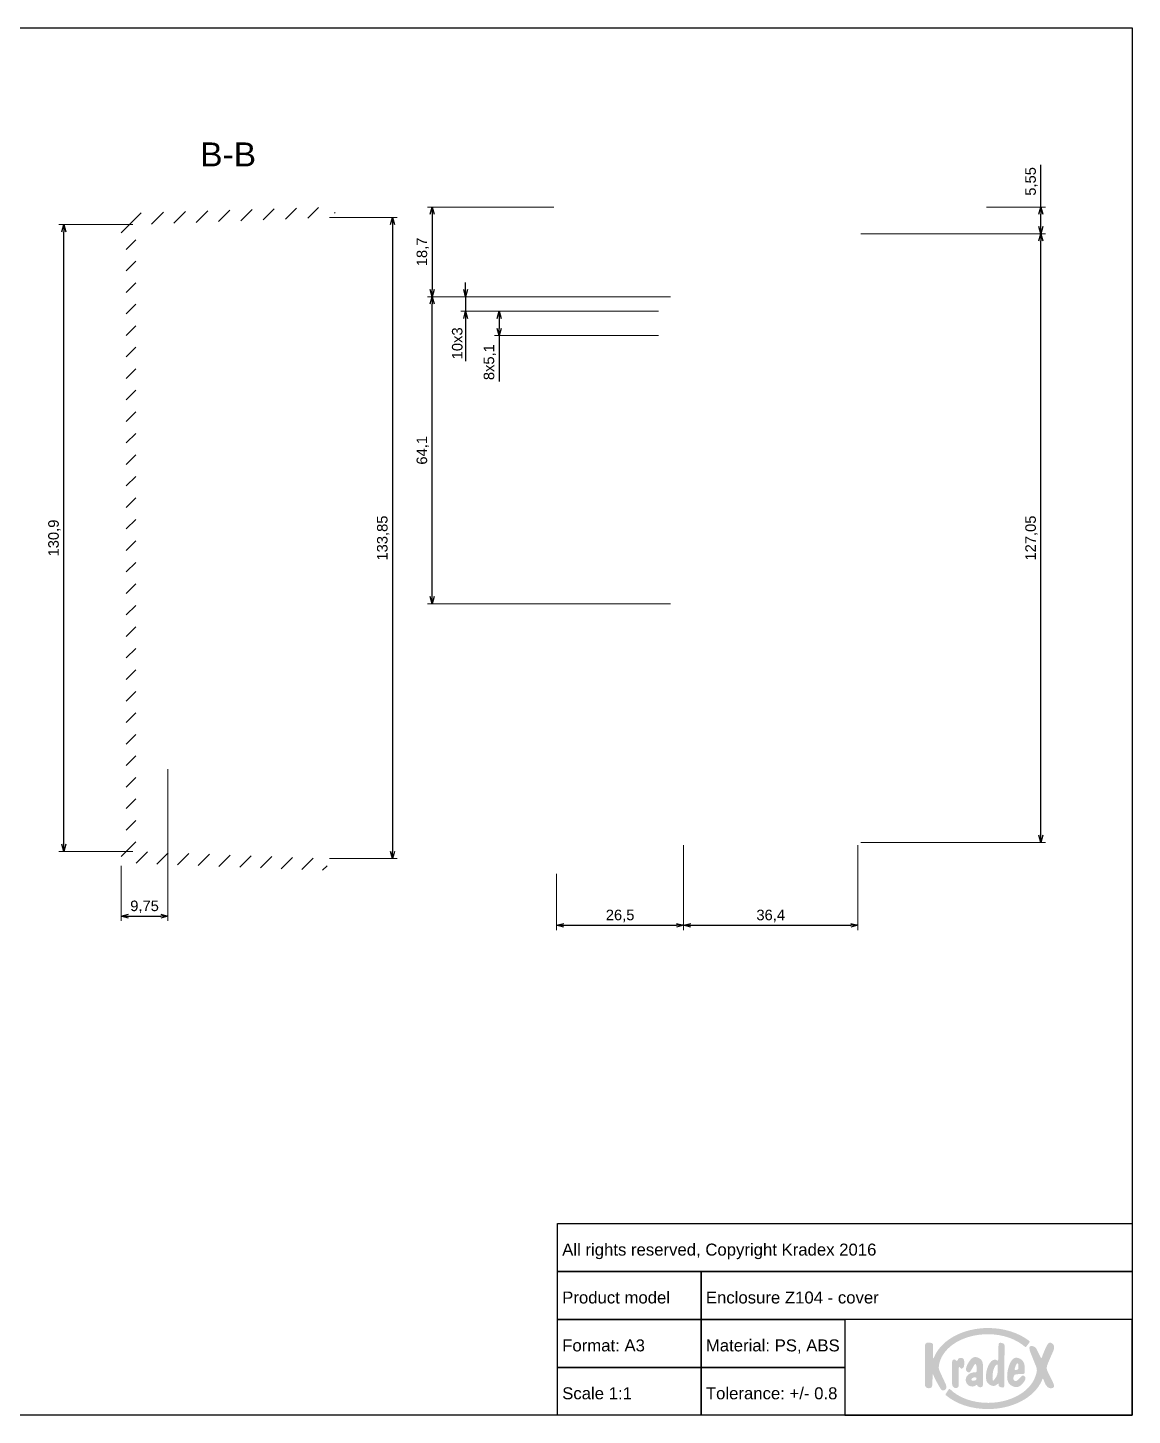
# Paper-space layout 'Cover' of a CAD drawing. Header units: millimetres. Extents: x 0 to 414, y 0 to 290.
# Drawn here: x 182.9 to 413.5, y 0.5 to 290.1 of the extents above; entities that cross this region are included whole.
import ezdxf

# ---------------------------------------------------------------- set-up
doc = ezdxf.new("R2010")
doc.units = ezdxf.units.MM
doc.layers.add('MD_Annotation', color=7, linetype='Continuous', lineweight=25)
doc.layers.add('MD_Hatching', color=7, linetype='Continuous', lineweight=25)
doc.layers.add('Tabelka', color=7, linetype='Continuous')
doc.styles.get("Standard").update_dxf_attribs({"font": 'arial.ttf'})
doc.dimstyles.new('ISO-25', dxfattribs={"dimtxt": 2.2, "dimasz": 1.5, "dimexe": 1, "dimexo": 0.625, "dimtad": 1, "dimrnd": 0.05, "dimtxsty": 'Standard', "dimblk": 'OPEN30', "dimcen": 2.5, "dimadec": 0, "dimazin": 0, "dimtfac": 1, "dimtmove": 0, "dimatfit": 3, "dimfxl": 1, "dimlwe": 18, "dimarcsym": 0})

# ---------------------------------------------------------------- blocks, each defined once
blk = doc.blocks.new('_Open30')
at = {"color": 0, "linetype": 'ByBlock', "lineweight": -2}
for p, q in [((-1, 0.27), (0, 0)), ((0, 0), (-1, -0.27)), ((0, 0), (-1, 0))]:
    blk.add_line(p, q, dxfattribs=at)
blk = doc.blocks.new('*D174')
at = {"layer": 'Defpoints', "color": 0, "ltscale": 0.2, "transparency": 16777216}
for p in [(190.42, 249.05), (205.47, 249.05), (205.47, 118.17)]:
    blk.add_point(p, dxfattribs=at)
at = {"layer": 'MD_Annotation', "color": 0, "lineweight": 18, "ltscale": 0.2, "transparency": 16777216}
for p, q in [((204.85, 249.05), (189.42, 249.05)), ((204.85, 118.17), (189.42, 118.17))]:
    blk.add_line(p, q, dxfattribs=at)
at = {"layer": 'MD_Annotation', "color": 0, "lineweight": -2, "ltscale": 0.2, "transparency": 16777216}
blk.add_line((190.42, 119.67), (190.42, 247.55), dxfattribs=at)
at = {"layer": 'MD_Annotation', "color": 0, "lineweight": -2, "ltscale": 0.2, "transparency": 16777216, "xscale": 1.5, "yscale": 1.5, "zscale": 1.5}
for p, rotation in [((190.42, 249.05), 90), ((190.42, 118.17), 270)]:
    blk.add_blockref('_Open30', p, dxfattribs=dict(at, rotation=rotation))
at = {"layer": 'MD_Annotation', "color": 0, "ltscale": 0.2, "transparency": 16777216, "insert": (188.48, 183.61), "char_height": 2.2, "attachment_point": 5, "rotation": 90}
blk.add_mtext('130,9', dxfattribs=at)
blk = doc.blocks.new('*D175')
at = {"layer": 'Defpoints', "color": 0, "ltscale": 0.2, "transparency": 16777216}
for p in [(245.27, 250.54), (245.27, 116.68), (259.07, 116.68)]:
    blk.add_point(p, dxfattribs=at)
at = {"layer": 'MD_Annotation', "color": 0, "lineweight": 18, "ltscale": 0.2, "transparency": 16777216}
for p, q in [((245.9, 250.54), (260.07, 250.54)), ((245.9, 116.68), (260.07, 116.68))]:
    blk.add_line(p, q, dxfattribs=at)
at = {"layer": 'MD_Annotation', "color": 0, "lineweight": -2, "ltscale": 0.2, "transparency": 16777216}
blk.add_line((259.07, 249.04), (259.07, 118.18), dxfattribs=at)
at = {"layer": 'MD_Annotation', "color": 0, "lineweight": -2, "ltscale": 0.2, "transparency": 16777216, "xscale": 1.5, "yscale": 1.5, "zscale": 1.5}
for p, rotation in [((259.07, 250.54), 90), ((259.07, 116.68), 270)]:
    blk.add_blockref('_Open30', p, dxfattribs=dict(at, rotation=rotation))
at = {"layer": 'MD_Annotation', "color": 0, "ltscale": 0.2, "transparency": 16777216, "insert": (257.13, 183.61), "char_height": 2.2, "attachment_point": 5, "rotation": 90}
blk.add_mtext('133,85', dxfattribs=at)
blk = doc.blocks.new('*D176')
at = {"layer": 'Defpoints', "color": 0, "ltscale": 0.2, "transparency": 16777216}
for p in [(212.16, 135.98), (202.42, 115.83), (212.16, 104.67)]:
    blk.add_point(p, dxfattribs=at)
at = {"layer": 'MD_Annotation', "color": 0, "lineweight": 18, "ltscale": 0.2, "transparency": 16777216}
for p, q in [((212.16, 135.36), (212.16, 103.67)), ((202.42, 115.21), (202.42, 103.67))]:
    blk.add_line(p, q, dxfattribs=at)
at = {"layer": 'MD_Annotation', "color": 0, "lineweight": -2, "ltscale": 0.2, "transparency": 16777216}
blk.add_line((203.92, 104.67), (210.66, 104.67), dxfattribs=at)
at = {"layer": 'MD_Annotation', "color": 0, "lineweight": -2, "ltscale": 0.2, "transparency": 16777216, "xscale": 1.5, "yscale": 1.5, "zscale": 1.5, "rotation": 180}
blk.add_blockref('_Open30', (202.42, 104.67), dxfattribs=at)
at = {"layer": 'MD_Annotation', "color": 0, "lineweight": -2, "ltscale": 0.2, "transparency": 16777216, "xscale": 1.5, "yscale": 1.5, "zscale": 1.5}
blk.add_blockref('_Open30', (212.16, 104.67), dxfattribs=at)
at = {"layer": 'MD_Annotation', "color": 0, "ltscale": 0.2, "transparency": 16777216, "insert": (207.29, 106.62), "char_height": 2.2, "attachment_point": 5}
blk.add_mtext('9,75', dxfattribs=at)
blk = doc.blocks.new('*D181')
at = {"layer": 'Defpoints', "color": 0, "ltscale": 0.2, "transparency": 16777216}
for p in [(267.34, 233.98), (317.74, 233.98), (317.74, 169.88)]:
    blk.add_point(p, dxfattribs=at)
at = {"layer": 'MD_Annotation', "color": 0, "lineweight": 18, "ltscale": 0.2, "transparency": 16777216}
for p, q in [((317.12, 233.98), (266.34, 233.98)), ((317.12, 169.88), (266.34, 169.88))]:
    blk.add_line(p, q, dxfattribs=at)
at = {"layer": 'MD_Annotation', "color": 0, "lineweight": -2, "ltscale": 0.2, "transparency": 16777216}
blk.add_line((267.34, 171.38), (267.34, 232.48), dxfattribs=at)
at = {"layer": 'MD_Annotation', "color": 0, "lineweight": -2, "ltscale": 0.2, "transparency": 16777216, "xscale": 1.5, "yscale": 1.5, "zscale": 1.5}
for p, rotation in [((267.34, 233.98), 90), ((267.34, 169.88), 270)]:
    blk.add_blockref('_Open30', p, dxfattribs=dict(at, rotation=rotation))
at = {"layer": 'MD_Annotation', "color": 0, "ltscale": 0.2, "transparency": 16777216, "insert": (265.4, 201.93), "char_height": 2.2, "attachment_point": 5, "rotation": 90}
blk.add_mtext('64,1', dxfattribs=at)
blk = doc.blocks.new('*D182')
at = {"layer": 'Defpoints', "color": 0, "ltscale": 0.2, "transparency": 16777216}
for p in [(319.84, 120.08), (356.24, 120.08), (356.24, 102.77)]:
    blk.add_point(p, dxfattribs=at)
at = {"layer": 'MD_Annotation', "color": 0, "lineweight": 18, "ltscale": 0.2, "transparency": 16777216}
for p, q in [((319.84, 119.46), (319.84, 101.77)), ((356.24, 119.46), (356.24, 101.77))]:
    blk.add_line(p, q, dxfattribs=at)
at = {"layer": 'MD_Annotation', "color": 0, "lineweight": -2, "ltscale": 0.2, "transparency": 16777216}
blk.add_line((321.34, 102.77), (354.74, 102.77), dxfattribs=at)
at = {"layer": 'MD_Annotation', "color": 0, "lineweight": -2, "ltscale": 0.2, "transparency": 16777216, "xscale": 1.5, "yscale": 1.5, "zscale": 1.5, "rotation": 180}
blk.add_blockref('_Open30', (319.84, 102.77), dxfattribs=at)
at = {"layer": 'MD_Annotation', "color": 0, "lineweight": -2, "ltscale": 0.2, "transparency": 16777216, "xscale": 1.5, "yscale": 1.5, "zscale": 1.5}
blk.add_blockref('_Open30', (356.24, 102.77), dxfattribs=at)
at = {"layer": 'MD_Annotation', "color": 0, "ltscale": 0.2, "transparency": 16777216, "insert": (338.04, 104.72), "char_height": 2.2, "attachment_point": 5}
blk.add_mtext('36,4', dxfattribs=at)
blk = doc.blocks.new('*D183')
at = {"layer": 'Defpoints', "color": 0, "ltscale": 0.2, "transparency": 16777216}
for p in [(356.24, 247.13), (394.44, 247.13), (356.24, 120.08)]:
    blk.add_point(p, dxfattribs=at)
at = {"layer": 'MD_Annotation', "color": 0, "lineweight": 18, "ltscale": 0.2, "transparency": 16777216}
for p, q in [((356.87, 247.13), (395.44, 247.13)), ((356.87, 120.08), (395.44, 120.08))]:
    blk.add_line(p, q, dxfattribs=at)
at = {"layer": 'MD_Annotation', "color": 0, "lineweight": -2, "ltscale": 0.2, "transparency": 16777216}
blk.add_line((394.44, 121.58), (394.44, 245.63), dxfattribs=at)
at = {"layer": 'MD_Annotation', "color": 0, "lineweight": -2, "ltscale": 0.2, "transparency": 16777216, "xscale": 1.5, "yscale": 1.5, "zscale": 1.5}
for p, rotation in [((394.44, 247.13), 90), ((394.44, 120.08), 270)]:
    blk.add_blockref('_Open30', p, dxfattribs=dict(at, rotation=rotation))
at = {"layer": 'MD_Annotation', "color": 0, "ltscale": 0.2, "transparency": 16777216, "insert": (392.5, 183.61), "char_height": 2.2, "attachment_point": 5, "rotation": 90}
blk.add_mtext('127,05', dxfattribs=at)
blk = doc.blocks.new('*D191')
at = {"layer": 'Defpoints', "color": 0, "ltscale": 0.2, "transparency": 16777216}
for p in [(293.34, 252.71), (267.34, 233.98), (315.24, 233.98)]:
    blk.add_point(p, dxfattribs=at)
at = {"layer": 'MD_Annotation', "color": 0, "lineweight": 18, "ltscale": 0.2, "transparency": 16777216}
for p, q in [((292.72, 252.71), (266.34, 252.71)), ((314.62, 233.98), (266.34, 233.98))]:
    blk.add_line(p, q, dxfattribs=at)
at = {"layer": 'MD_Annotation', "color": 0, "lineweight": -2, "ltscale": 0.2, "transparency": 16777216}
blk.add_line((267.34, 251.21), (267.34, 235.48), dxfattribs=at)
at = {"layer": 'MD_Annotation', "color": 0, "lineweight": -2, "ltscale": 0.2, "transparency": 16777216, "xscale": 1.5, "yscale": 1.5, "zscale": 1.5}
for p, rotation in [((267.34, 252.71), 90), ((267.34, 233.98), 270)]:
    blk.add_blockref('_Open30', p, dxfattribs=dict(at, rotation=rotation))
at = {"layer": 'MD_Annotation', "color": 0, "ltscale": 0.2, "transparency": 16777216, "insert": (265.4, 243.35), "char_height": 2.2, "attachment_point": 5, "rotation": 90}
blk.add_mtext('18,7', dxfattribs=at)
blk = doc.blocks.new('*D192')
at = {"layer": 'Defpoints', "color": 0, "ltscale": 0.2, "transparency": 16777216}
for p in [(315.24, 233.98), (274.34, 230.98), (315.24, 230.98)]:
    blk.add_point(p, dxfattribs=at)
at = {"layer": 'MD_Annotation', "color": 0, "lineweight": -2, "ltscale": 0.2, "transparency": 16777216}
for p, q in [((274.34, 235.48), (274.34, 236.98)), ((274.34, 233.98), (274.34, 230.98)), ((274.34, 229.48), (274.34, 220.54))]:
    blk.add_line(p, q, dxfattribs=at)
at = {"layer": 'MD_Annotation', "color": 0, "lineweight": 18, "ltscale": 0.2, "transparency": 16777216}
for p, q in [((314.62, 233.98), (273.34, 233.98)), ((314.62, 230.98), (273.34, 230.98))]:
    blk.add_line(p, q, dxfattribs=at)
at = {"layer": 'MD_Annotation', "color": 0, "lineweight": -2, "ltscale": 0.2, "transparency": 16777216, "xscale": 1.5, "yscale": 1.5, "zscale": 1.5}
for p, rotation in [((274.34, 233.98), 270), ((274.34, 230.98), 90)]:
    blk.add_blockref('_Open30', p, dxfattribs=dict(at, rotation=rotation))
at = {"layer": 'MD_Annotation', "color": 0, "ltscale": 0.2, "transparency": 16777216, "insert": (272.59, 224.26), "char_height": 2.2, "attachment_point": 5, "rotation": 90}
blk.add_mtext('10x3', dxfattribs=at)
blk = doc.blocks.new('*D193')
at = {"layer": 'Defpoints', "color": 0, "ltscale": 0.2, "transparency": 16777216}
for p in [(315.24, 230.98), (281.34, 225.88), (315.24, 225.88)]:
    blk.add_point(p, dxfattribs=at)
at = {"layer": 'MD_Annotation', "color": 0, "lineweight": 18, "ltscale": 0.2, "transparency": 16777216}
for p, q in [((314.62, 230.98), (280.34, 230.98)), ((314.62, 225.88), (280.34, 225.88))]:
    blk.add_line(p, q, dxfattribs=at)
at = {"layer": 'MD_Annotation', "color": 0, "lineweight": -2, "ltscale": 0.2, "transparency": 16777216}
for p, q in [((281.34, 229.48), (281.34, 227.38)), ((281.34, 225.88), (281.34, 216.3))]:
    blk.add_line(p, q, dxfattribs=at)
at = {"layer": 'MD_Annotation', "color": 0, "lineweight": -2, "ltscale": 0.2, "transparency": 16777216, "xscale": 1.5, "yscale": 1.5, "zscale": 1.5}
for p, rotation in [((281.34, 230.98), 90), ((281.34, 225.88), 270)]:
    blk.add_blockref('_Open30', p, dxfattribs=dict(at, rotation=rotation))
at = {"layer": 'MD_Annotation', "color": 0, "ltscale": 0.2, "transparency": 16777216, "insert": (279.4, 220.34), "char_height": 2.2, "attachment_point": 5, "rotation": 90}
blk.add_mtext('8x5,1', dxfattribs=at)
blk = doc.blocks.new('*D194')
at = {"layer": 'Defpoints', "color": 0, "ltscale": 0.2, "transparency": 16777216}
for p in [(382.44, 252.71), (356.24, 247.13), (394.44, 247.13)]:
    blk.add_point(p, dxfattribs=at)
at = {"layer": 'MD_Annotation', "color": 0, "lineweight": -2, "ltscale": 0.2, "transparency": 16777216}
for p, q in [((394.44, 252.71), (394.44, 261.56)), ((394.44, 248.63), (394.44, 251.21))]:
    blk.add_line(p, q, dxfattribs=at)
at = {"layer": 'MD_Annotation', "color": 0, "lineweight": 18, "ltscale": 0.2, "transparency": 16777216}
for p, q in [((383.07, 252.71), (395.44, 252.71)), ((356.87, 247.13), (395.44, 247.13))]:
    blk.add_line(p, q, dxfattribs=at)
at = {"layer": 'MD_Annotation', "color": 0, "lineweight": -2, "ltscale": 0.2, "transparency": 16777216, "xscale": 1.5, "yscale": 1.5, "zscale": 1.5}
for p, rotation in [((394.44, 252.71), 90), ((394.44, 247.13), 270)]:
    blk.add_blockref('_Open30', p, dxfattribs=dict(at, rotation=rotation))
at = {"layer": 'MD_Annotation', "color": 0, "ltscale": 0.2, "transparency": 16777216, "insert": (392.5, 258.07), "char_height": 2.2, "attachment_point": 5, "rotation": 90}
blk.add_mtext('5,55', dxfattribs=at)
blk = doc.blocks.new('*D195')
at = {"layer": 'Defpoints', "color": 0, "ltscale": 0.2, "transparency": 16777216}
for p in [(319.84, 120.08), (293.34, 114.16), (319.84, 102.77)]:
    blk.add_point(p, dxfattribs=at)
at = {"layer": 'MD_Annotation', "color": 0, "lineweight": 18, "ltscale": 0.2, "transparency": 16777216}
for p, q in [((319.84, 119.46), (319.84, 101.77)), ((293.34, 113.53), (293.34, 101.77))]:
    blk.add_line(p, q, dxfattribs=at)
at = {"layer": 'MD_Annotation', "color": 0, "lineweight": -2, "ltscale": 0.2, "transparency": 16777216}
blk.add_line((294.84, 102.77), (318.34, 102.77), dxfattribs=at)
at = {"layer": 'MD_Annotation', "color": 0, "lineweight": -2, "ltscale": 0.2, "transparency": 16777216, "xscale": 1.5, "yscale": 1.5, "zscale": 1.5, "rotation": 180}
blk.add_blockref('_Open30', (293.34, 102.77), dxfattribs=at)
at = {"layer": 'MD_Annotation', "color": 0, "lineweight": -2, "ltscale": 0.2, "transparency": 16777216, "xscale": 1.5, "yscale": 1.5, "zscale": 1.5}
blk.add_blockref('_Open30', (319.84, 102.77), dxfattribs=at)
at = {"layer": 'MD_Annotation', "color": 0, "ltscale": 0.2, "transparency": 16777216, "insert": (306.59, 104.72), "char_height": 2.2, "attachment_point": 5}
blk.add_mtext('26,5', dxfattribs=at)

psp = doc.layouts.new('Cover')

# ---------------------------------------------------------------- hatches: boundary and pattern name
at = {"layer": 'MD_Hatching'}
h = psp.add_hatch(dxfattribs=at)
h.set_pattern_fill('ANSI31', color=256, style=0)
h.paths.add_polyline_path([(247.074, 115.208), (245.274, 115.208), (245.274, 116.677), (205.474, 118.17), (205.474, 249.047), (245.274, 250.54), (245.274, 251.408), (247.074, 251.408), (247.074, 252.708), (202.424, 251.383), (202.424, 247.134), (203.474, 247.134), (203.474, 120.084), (202.424, 120.084), (202.424, 115.833), (247.074, 114.158)], flags=0)
at = {"layer": 'Tabelka', "true_color": 0x00539f}
h = psp.add_hatch(color=154, dxfattribs=at)
h.dxf.hatch_style = 2
edge = h.paths.add_edge_path()
edge.add_spline(control_points=[(374.452, 7.247), (374.452, 7.247), (373.51, 9.264), (373.51, 9.264), (373.027, 10.278), (373.135, 10.371), (373.142, 10.652), (373.153, 10.78), (373.198, 11.025), (373.272, 11.395), (374.146, 14.885), (378.349, 17.396), (383.431, 17.396), (386.539, 17.396), (389.31, 16.365), (391.14, 14.764), (391.212, 14.701), (391.303, 14.674), (391.367, 14.764), (391.407, 14.82), (392.038, 15.653), (392.08, 15.707), (392.146, 15.792), (392.165, 15.888), (392.046, 15.98), (389.902, 17.647), (386.835, 18.687), (383.431, 18.687), (378.361, 18.687), (374.042, 16.376), (372.395, 13.137), (372.349, 13.042), (372.337, 13.015), (372.282, 12.902), (371.992, 12.2), (371.912, 12.087), (371.925, 12.885), (371.925, 12.885), (371.954, 15.023), (371.954, 15.023), (371.962, 15.529), (371.572, 15.657), (370.946, 15.643), (370.473, 15.632), (370.267, 15.43), (370.265, 15.079), (370.265, 15.079), (370.237, 6.899), (370.237, 6.899), (370.236, 6.511), (370.504, 6.128), (371.014, 6.11), (371.55, 6.091), (371.745, 6.413), (371.758, 6.673), (371.809, 7.708), (371.835, 8.228), (371.835, 8.551), (371.822, 9.37), (371.941, 8.97), (372.117, 8.593), (372.491, 7.782), (373.016, 6.81), (373.551, 5.937), (373.732, 5.642), (374.111, 5.562), (374.417, 5.765), (374.999, 6.148), (374.635, 6.841), (374.452, 7.247), (374.452, 7.247), (374.452, 7.247), (374.452, 7.247)], knot_values=[0, 0, 0, 0, 1, 1, 1, 2, 2, 2, 3, 3, 3, 4, 4, 4, 5, 5, 5, 6, 6, 6, 7, 7, 7, 8, 8, 8, 9, 9, 9, 10, 10, 10, 11, 11, 11, 12, 12, 12, 13, 13, 13, 14, 14, 14, 15, 15, 15, 16, 16, 16, 17, 17, 17, 18, 18, 18, 19, 19, 19, 20, 20, 20, 21, 21, 21, 22, 22, 22, 23, 23, 23, 24, 24, 24, 24], degree=3, periodic=0)
edge = h.paths.add_edge_path()
edge.add_spline(control_points=[(377.608, 10.37), (377.838, 9.943), (378.434, 10.331), (378.434, 10.967), (378.434, 11.118), (378.434, 11.762), (378.434, 11.762), (378.434, 12.235), (378.124, 12.461), (377.8, 12.461), (377.45, 12.461), (377.269, 12.368), (377.164, 12.19), (377.123, 12.12), (377.078, 11.803), (376.901, 11.82), (376.725, 11.838), (376.678, 12.118), (376.371, 12.125), (376.119, 12.125), (375.9, 11.996), (375.9, 11.471), (375.9, 11.471), (375.9, 7.082), (375.9, 7.082), (375.9, 6.713), (376.107, 6.146), (376.65, 6.146), (377.151, 6.146), (377.263, 6.431), (377.267, 6.631), (377.267, 6.631), (377.259, 8.829), (377.281, 9.924), (377.294, 10.585), (377.357, 10.834), (377.608, 10.37), (377.608, 10.37), (377.608, 10.37), (377.608, 10.37)], knot_values=[0, 0, 0, 0, 1, 1, 1, 2, 2, 2, 3, 3, 3, 4, 4, 4, 5, 5, 5, 6, 6, 6, 7, 7, 7, 8, 8, 8, 9, 9, 9, 10, 10, 10, 11, 11, 11, 12, 12, 12, 13, 13, 13, 13], degree=3, periodic=0)
edge = h.paths.add_edge_path()
edge.add_spline(control_points=[(380.165, 9.394), (379.577, 9.272), (378.815, 8.763), (378.76, 8.009), (378.687, 7.019), (379.545, 6.261), (380.473, 6.521), (380.938, 6.651), (380.932, 6.996), (381.167, 6.685), (381.288, 6.524), (381.455, 6.324), (381.767, 6.324), (382.111, 6.324), (382.288, 6.449), (382.342, 6.756), (382.414, 7.162), (382.367, 10.996), (382.344, 11.135), (382.272, 11.581), (382.134, 11.939), (381.864, 12.184), (381.591, 12.432), (381.011, 12.684), (380.633, 12.632), (379.928, 12.535), (379.361, 11.557), (379.097, 11.03), (379.001, 10.839), (378.614, 10.007), (378.904, 9.718), (378.904, 9.718), (379.067, 9.554), (379.067, 9.554), (379.309, 9.313), (379.619, 9.428), (379.747, 9.644), (379.747, 9.644), (380.288, 10.546), (380.554, 11), (380.653, 11.169), (381.053, 11.684), (381.057, 9.98), (381.059, 9.128), (380.826, 9.532), (380.165, 9.394), (380.165, 9.394), (380.165, 9.394), (380.165, 9.394)], knot_values=[0, 0, 0, 0, 1, 1, 1, 2, 2, 2, 3, 3, 3, 4, 4, 4, 5, 5, 5, 6, 6, 6, 7, 7, 7, 8, 8, 8, 9, 9, 9, 10, 10, 10, 11, 11, 11, 12, 12, 12, 13, 13, 13, 14, 14, 14, 15, 15, 15, 16, 16, 16, 16], degree=3, periodic=0)
edge = h.paths.add_edge_path()
edge.add_spline(control_points=[(380.55, 7.685), (380.17, 7.64), (379.676, 7.724), (380.037, 8.112), (380.264, 8.356), (380.451, 8.375), (380.704, 8.406), (381.134, 8.461), (381.163, 7.757), (380.55, 7.685)], knot_values=[0, 0, 0, 0, 1, 1, 1, 2, 2, 2, 3, 3, 3, 3], degree=3, periodic=0)
edge = h.paths.add_edge_path()
edge.add_spline(control_points=[(386.436, 6.264), (386.726, 6.264), (386.787, 6.337), (386.789, 6.545), (386.789, 6.545), (386.872, 14.992), (386.872, 14.992), (386.876, 15.463), (386.311, 15.61), (386.01, 15.61), (385.765, 15.61), (385.612, 15.51), (385.606, 15.237), (385.606, 15.237), (385.524, 11.821), (385.524, 11.821), (384.117, 12.96), (382.998, 10.249), (382.998, 8.874), (382.998, 7.5), (383.095, 7.397), (383.507, 7.056), (383.832, 6.787), (384.125, 6.601), (384.497, 6.601), (384.773, 6.601), (384.945, 6.647), (385.234, 6.869), (385.523, 7.091), (385.609, 7.106), (385.609, 7.106), (385.609, 7.106), (385.609, 6.815), (385.609, 6.815), (385.609, 6.52), (385.959, 6.264), (386.436, 6.264)], knot_values=[0, 0, 0, 0, 1, 1, 1, 2, 2, 2, 3, 3, 3, 4, 4, 4, 5, 5, 5, 6, 6, 6, 7, 7, 7, 8, 8, 8, 9, 9, 9, 10, 10, 10, 11, 11, 11, 12, 12, 12, 12], degree=3, periodic=0)
edge = h.paths.add_edge_path()
edge.add_spline(control_points=[(385.17, 8.585), (384.418, 7.345), (384.346, 7.496), (384.346, 8.453), (384.346, 10.036), (384.959, 11.08), (385.306, 11.08), (385.388, 11.08), (385.44, 10.996), (385.44, 10.82), (385.44, 10.083), (385.516, 9.157), (385.17, 8.585), (385.17, 8.585), (385.17, 8.585), (385.17, 8.585)], knot_values=[0, 0, 0, 0, 1, 1, 1, 2, 2, 2, 3, 3, 3, 4, 4, 4, 5, 5, 5, 5], degree=3, periodic=0)
edge = h.paths.add_edge_path()
edge.add_spline(control_points=[(389.544, 9.05), (389.544, 9.05), (390.668, 9.092), (390.668, 9.092), (390.952, 9.125), (391.052, 9.194), (391.052, 9.524), (391.052, 9.524), (391.052, 10.742), (391.052, 10.742), (391.052, 11.404), (390.623, 11.908), (390.374, 12.101), (390.128, 12.291), (389.649, 12.507), (389.26, 12.489), (388.533, 12.482), (388.033, 11.501), (387.809, 10.83), (387.554, 10.063), (387.405, 9.514), (387.405, 8.437), (387.405, 7.36), (387.959, 6.874), (388.184, 6.726), (388.972, 6.205), (389.776, 6.231), (390.248, 6.702), (390.551, 7.005), (390.982, 7.386), (391.181, 7.959), (391.243, 8.113), (391.246, 8.413), (391.074, 8.585), (390.884, 8.781), (390.64, 8.864), (390.382, 8.605), (390.382, 8.605), (389.592, 7.792), (389.592, 7.792), (389.128, 7.315), (388.569, 7.732), (388.724, 8.405), (388.852, 8.971), (389.117, 9.035), (389.544, 9.05)], knot_values=[0, 0, 0, 0, 1, 1, 1, 2, 2, 2, 3, 3, 3, 4, 4, 4, 5, 5, 5, 6, 6, 6, 7, 7, 7, 8, 8, 8, 9, 9, 9, 10, 10, 10, 11, 11, 11, 12, 12, 12, 13, 13, 13, 14, 14, 14, 15, 15, 15, 15], degree=3, periodic=0)
edge = h.paths.add_edge_path()
edge.add_spline(control_points=[(388.976, 10.194), (389.088, 10.498), (389.315, 11.344), (389.582, 11.334), (389.673, 11.33), (389.735, 11.217), (389.742, 11.048), (389.756, 10.711), (389.736, 10.617), (389.736, 10.353), (389.736, 10.15), (389.717, 10.055), (389.545, 9.997), (389.104, 9.847), (388.866, 9.9), (388.976, 10.194), (388.976, 10.194), (388.976, 10.194), (388.976, 10.194)], knot_values=[0, 0, 0, 0, 1, 1, 1, 2, 2, 2, 3, 3, 3, 4, 4, 4, 5, 5, 5, 6, 6, 6, 6], degree=3, periodic=0)
edge = h.paths.add_edge_path()
edge.add_spline(control_points=[(395.909, 9.505), (395.58, 10.17), (395.521, 10.399), (396.017, 11.544), (396.017, 11.544), (397.075, 13.987), (397.075, 13.987), (397.276, 14.452), (397.314, 15.056), (396.91, 15.383), (396.171, 15.981), (395.884, 15.561), (395.182, 13.92), (394.441, 12.19), (394.691, 12.038), (394.19, 12.97), (394.19, 12.97), (393.561, 14.285), (393.561, 14.285), (393.348, 14.731), (392.954, 14.862), (392.635, 14.925), (391.883, 15.072), (391.926, 14.431), (392.334, 13.418), (392.334, 13.418), (393.15, 11.397), (393.15, 11.397), (393.504, 10.519), (393.749, 10.137), (393.528, 9.3), (393.45, 9.005), (393.356, 8.725), (393.251, 8.454), (393.229, 8.395), (393.222, 8.379), (393.18, 8.277), (391.977, 5.275), (387.992, 3.064), (383.431, 3.064), (380.159, 3.064), (377.271, 4.147), (375.478, 5.923), (375.405, 5.993), (375.315, 5.997), (375.241, 5.919), (375.178, 5.827), (374.589, 4.946), (374.547, 4.876), (374.505, 4.806), (374.533, 4.711), (374.583, 4.67), (376.859, 2.78), (379.906, 1.773), (383.431, 1.773), (388.624, 1.773), (393.017, 4.204), (394.582, 7.56), (394.601, 7.601), (394.625, 7.653), (394.647, 7.71), (394.981, 8.657), (394.934, 7.701), (395.507, 6.777), (395.999, 5.985), (396.545, 6.083), (396.877, 6.157), (397.322, 6.256), (397.299, 6.695), (396.945, 7.408), (396.945, 7.408), (395.909, 9.505), (395.909, 9.505), (395.909, 9.505), (395.909, 9.505), (395.909, 9.505)], knot_values=[0, 0, 0, 0, 1, 1, 1, 2, 2, 2, 3, 3, 3, 4, 4, 4, 5, 5, 5, 6, 6, 6, 7, 7, 7, 8, 8, 8, 9, 9, 9, 10, 10, 10, 11, 11, 11, 12, 12, 12, 13, 13, 13, 14, 14, 14, 15, 15, 15, 16, 16, 16, 17, 17, 17, 18, 18, 18, 19, 19, 19, 20, 20, 20, 21, 21, 21, 22, 22, 22, 23, 23, 23, 24, 24, 24, 25, 25, 25, 25], degree=3, periodic=0)

# ---------------------------------------------------------------- linework, layer by layer
at = {"layer": 'Tabelka'}
for points in [[(0.272, 290.149), (413.528, 290.149), (413.528, 0.477), (0.272, 0.477)], [(413.528, 30.477), (293.528, 30.477), (293.528, 40.477), (413.528, 40.477)], [(323.528, 20.477), (293.528, 20.477), (293.528, 30.477), (323.528, 30.477)], [(413.528, 20.477), (323.528, 20.477), (323.528, 30.477), (413.528, 30.477)], [(323.528, 10.477), (293.528, 10.477), (293.528, 20.477), (323.528, 20.477)], [(353.528, 10.477), (323.528, 10.477), (323.528, 20.477), (353.528, 20.477)], [(413.528, 20.477), (353.528, 20.477), (353.528, 0.477), (413.528, 0.477)], [(323.528, 0.477), (293.528, 0.477), (293.528, 10.477), (323.528, 10.477)], [(353.528, 0.477), (323.528, 0.477), (323.528, 10.477), (353.528, 10.477)]]:
    psp.add_lwpolyline(points, close=True, dxfattribs=at)

# ---------------------------------------------------------------- texts
at = {"insert": (293.528, 40.477), "char_height": 2.5, "attachment_point": 1}
psp.add_mtext_dynamic_manual_height_columns('\\P All rights reserved, Copyright Kradex 2016', width=120, gutter_width=12.5, heights=[0], dxfattribs=at)
at = {"layer": 'MD_Annotation', "color": 7, "ltscale": 0.2, "insert": (224.749, 261.208), "char_height": 5, "width": 13.26057, "attachment_point": 8}
psp.add_mtext('B-B', dxfattribs=at)
at = {"layer": 'Tabelka', "char_height": 2.5, "attachment_point": 1}
for s, width, heights, insert in [('\\pi15;\\P\\pi0; Product model', 30, [9.962], (293.528, 30.477)), ('\\P Enclosure Z104 - cover ', 90, [7.412], (323.528, 30.477)), ('\\P Format: A3', 30, [0], (293.528, 20.477)), ('\\P Material: PS, ABS', 30, [0], (323.528, 20.477)), ('\\P Scale 1:1', 30, [0], (293.528, 10.477)), ('\\P Tolerance: +/- 0.8', 30, [0], (323.528, 10.477))]:
    psp.add_mtext_dynamic_manual_height_columns(s, width=width, gutter_width=12.5, heights=heights, dxfattribs=dict(at, insert=insert))

# ---------------------------------------------------------------- dimensions: what is measured, and where the dimension line sits
at = {"layer": 'MD_Annotation', "ltscale": 0.2}
dim = psp.add_linear_dim(base=(394.444, 247.134), p1=(382.444, 252.708), p2=(356.244, 247.134), angle=90, dimstyle='ISO-25', override={"dimlfac": -1}, dxfattribs=at)
dim.commit()
dim.dimension.update_dxf_attribs({"geometry": '*D194', "text_midpoint": (394.444, 258.07), "dimtype": 160})
for base, p1, p2, angle, picture, middle in [((267.3437, 233.9832), (293.3437, 252.7081), (315.2419, 233.9832), 270, '*D191', (265.3966, 243.3456)), ((259.074, 116.677), (245.274, 250.54), (245.274, 116.677), 90, '*D175', (257.127, 183.609)), ((190.424, 249.047), (205.474, 118.17), (205.474, 249.047), 270, '*D174', (188.477, 183.609)), ((394.444, 247.134), (356.244, 120.084), (356.244, 247.134), 90, '*D183', (392.497, 183.609)), ((267.344, 233.983), (317.743, 169.883), (317.743, 233.983), 270, '*D181', (265.397, 201.933))]:
    dim = psp.add_linear_dim(base=base, p1=p1, p2=p2, angle=angle, dimstyle='ISO-25', override={"dimlfac": -1}, dxfattribs=at)
    dim.commit()
    dim.dimension.update_dxf_attribs({"geometry": picture, "text_midpoint": middle})
for base, p1, p2, text, picture, middle in [((274.344, 230.983), (315.242, 233.983), (315.242, 230.983), '10x<>', '*D192', (272.595, 224.263)), ((281.344, 225.883), (315.242, 230.983), (315.242, 225.883), '8x<>', '*D193', (279.397, 220.343))]:
    dim = psp.add_linear_dim(base=base, p1=p1, p2=p2, angle=270, text=text, dimstyle='ISO-25', override={"dimlfac": -1}, dxfattribs=at)
    dim.commit()
    dim.dimension.update_dxf_attribs({"geometry": picture, "text_midpoint": middle})
for base, p1, p2, picture, middle in [((212.165, 104.67), (202.424, 115.833), (212.165, 135.983), '*D176', (207.294, 106.617)), ((319.844, 102.773), (293.344, 114.158), (319.844, 120.084), '*D195', (306.594, 104.72)), ((356.244, 102.773), (319.844, 120.084), (356.244, 120.084), '*D182', (338.044, 104.72))]:
    dim = psp.add_linear_dim(base=base, p1=p1, p2=p2, dimstyle='ISO-25', override={"dimlfac": -1}, dxfattribs=at)
    dim.commit()
    dim.dimension.update_dxf_attribs({"geometry": picture, "text_midpoint": middle})

doc.saveas('drawing.dxf')
